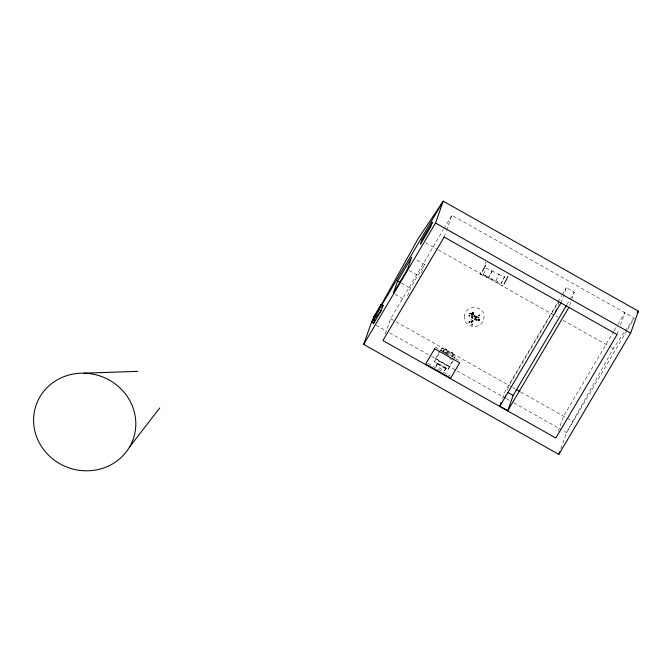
<?xml version="1.0" encoding="UTF-8"?>
<svg xmlns="http://www.w3.org/2000/svg" width="672" height="672" viewBox="0 0 672 672"><rect width="100%" height="100%" fill="white"/><g stroke="black" fill="none" stroke-linecap="round" stroke-linejoin="round"><path stroke-width="0.5" stroke-dasharray="3.36 2.52" d="M472.517 315.025L472.559 314.479M472.727 314.983L472.744 314.513M473.332 314.504L473.315 314.975L471.786 314.227M473.5 314.992L473.542 314.446M471.828 315.227L471.862 314.731M472.811 315.227L472.844 314.74M471.887 314.824L471.904 314.261M472.08 314.798L472.156 313.891M472.702 314.311L472.97 314.958M472.87 314.824L472.886 314.278M471.929 314.387L471.954 313.824M472.702 314.345L472.744 313.891M472.912 314.404L472.937 313.849M471.971 313.967L472.004 313.404M472.164 313.933L472.256 313.16M472.752 313.925L472.844 313.152M472.954 314.009L472.987 313.463M470.022 313.211L469.476 313.732L469.93 314.068M478.909 319.586L479.119 320.393A3.914 1.285 30.6 0 0 479.035 319.822L478.876 320.342L478.296 319.217M472.021 313.589L472.248 312.556L472.651 312.858M472.996 313.648L473.038 313.11M472.072 313.253C471.517 311.665 474.306 311.791 473.474 313.429M472.265 313.211L472.332 312.48M472.844 313.202L473.063 312.396L473.382 312.707M473.046 313.32L472.954 312.665M469.501 322.199L469.316 322.207A3.839 0.798 -33.4 0 1 469.081 321.989L469.132 321.838A3.839 0.798 -33.4 0 1 469.451 321.409A3.755 0.781 -33.4 0 0 469.19 321.812L469.106 322.098M469.081 322.031L469.552 322.165A3.839 0.798 -33.4 0 0 469.417 322.342L469.61 322.308M473.096 313.043L473.155 312.53M472.399 312.446L472.466 313.236M385.266 333.917L390.65 318.721L443.377 229.639M407.66 295.798L410.348 288.204L424.46 264.382L415.372 259.258M421.428 272.924L424.46 264.382M444.167 237.09L446.183 231.386M446.519 230.437L451.903 215.242L634.326 318.074L627.404 329.776M453.289 360.839L448.14 369.533L434.423 361.796L435.582 358.52L441.756 348.088L455.482 355.824L454.608 358.285M438.27 352.355L438.522 351.649M440.882 350.549L441.756 348.088M436.195 366.106L438.656 361.024L446.947 365.694L446.141 367.987L444.486 370.776L436.195 366.106L438.656 361.024M442.982 352.103L443.806 350.179L453.222 355.48L452.743 356.815M443.806 350.179L443.092 352.178L449.938 356.042M444.486 370.776L446.947 365.694M448.14 369.533L449.308 366.248L452.903 360.167M502.522 398.597L505.218 390.97L561.574 295.764M507.536 390.02L509.275 385.115L558.953 301.182M557.936 305.273L559.331 301.342M560.96 302.921L566.362 287.675L574.3 292.152L571.939 298.822M569.57 305.491L571.595 299.771M558.188 431.39L563.564 416.195L613.637 331.615M560.843 448.711L566.555 432.566L613.326 348.566L624.406 332.052M617.081 334.564L619.105 328.86M620.449 325.063L624.817 312.715L617.896 324.416M480.984 272.118L480.127 274.294L480.774 274.613L482.698 270.892M483.538 274.142L483.328 274.646L488.779 277.36M504.218 277.544L504.63 276.494L501.169 283.433L483.37 274.562M495.995 280.585L499.069 274.646L499.573 274.688A13.28 5.174 27.4 0 1 503.966 276.872L504.336 277.225L501.136 283.492M498.96 274.924L498.851 274.369L499.346 274.621M485.092 263.735L485.864 262.088M470.081 313.102L471.576 313.967M473.189 312.698L472.374 312.715M483.496 274.226L486.578 268.262A13.171 5.132 27.4 0 1 491.602 270.715L492.005 271.06L488.788 277.351L492.181 271.051M479.178 320.351L479.128 320.317A3.914 1.285 30.6 0 1 478.775 320.561L478.279 320.603M478.086 319.897L479.228 319.956L479.48 319.393M443.915 228.74L451.903 215.242M434.423 361.796L439.564 353.102M444.192 353.119L444.36 352.103M445.813 354.035C447.434 352.153 443.663 352.582 446.317 353.178M469.644 313.858L470.014 313.908A11.088 3.637 30.6 0 0 470.282 314.101M453.222 355.48L452.869 356.076L443.453 350.767M453.424 359.302L455.482 355.824M479.396 319.889L479.405 319.158M562.111 294.865L566.362 287.675M566.857 304.727L569.512 300.233M570.041 299.334L574.3 292.152M614.166 330.716L617.358 325.315M626.875 330.674L566.555 432.566L562.002 429.996M624.985 331.187L634.318 317.285M479.018 320.485L478.506 319.074M479.506 319.805L478.842 320.09M469.451 321.208L469.098 321.938A3.755 0.781 -33.4 0 0 469.367 322.165M469.484 321.04L468.829 321.98L469.552 322.963M479.136 320.418L478.447 320.737M478.464 315.512L479.405 314.866L479.161 315.244A12.314 2.57 -33.4 0 1 478.246 315.848A12.382 2.587 -33.4 0 0 479.17 315.252M479.531 315.899L480.01 315.571L479.531 314.782M476.322 316.781L475.213 317.495M476.02 316.957L474.97 317.545M479.018 319.796L477.968 319.738M450.61 353.077L452.155 352.876M469.594 321.896L469.694 322.543M478.859 320.124L478.279 320.065M478.59 320.636L477.868 320.712M478.002 320.872L479.245 320.645L479.64 319.25M470.089 312.959L471.013 313.597M475.398 316.075L474.659 315.748M475.289 316.142L475.801 316.361M480.816 274.487L492.786 280.014L503.168 285.776M474.81 317.033L473.71 316.411M475.045 317.016L475.91 317.528M475.927 316.42L474.205 315.529M474.163 316.63L476.154 317.537M476.154 316.411L476.65 316.772M474.516 315.79L474.054 315.454M491.887 270.9L492.635 271.236A25.082 9.778 27.4 0 1 498.548 274.184L498.809 274.336M476.532 316.596L477.271 317.117M476.784 316.73L477.322 317.033M425.485 242.676L437.338 249.362M438.245 249.875L557.701 317.209M563.178 320.292L610.596 347.021M611.503 347.542L613.326 348.566M409.189 270.581L420.084 276.721M401.268 283.088L410.348 288.204M395.086 294.403L405.073 300.04M390.65 318.721L395.203 321.283M396.11 321.796L511.694 386.954M512.602 387.467L515.332 389.004M520.792 392.078L566.16 417.656M567.025 418.144L573.073 421.554M435.229 347.088L460.286 361.217M449.534 358.428L452.214 359.94M435.582 358.52L449.308 366.248M375.976 325.13L386.005 330.784M389.651 332.842L430.685 355.975M431.6 356.488L505.462 398.126M506.377 398.639L510.023 400.697M513.668 402.746L561.086 429.484M437.85 363.308L446.141 367.987M437.002 363.812L445.301 368.491M427.972 363.384L450.341 375.992M477.179 317.268L476.801 317.05A5.309 1.747 30.6 0 0 475.322 316.319A6.006 1.974 30.6 0 1 473.794 315.596M472.433 314.521L471.206 313.849M444.217 352.002L443.436 351.935M470.282 313.412L470.064 313.228A11.046 3.629 30.6 0 0 472.895 315.084M442.554 351.12L441.647 350.767L441.84 351.154M445.88 349.247L447.199 351.154M473.206 312.589L473.264 313.085M473.449 312.631L473.449 313.135M472.466 312.74L472.492 313.513M473.273 313.034L473.306 313.732M473.508 313.211L473.491 313.765M473.298 313.337L473.315 314.118M472.71 313.345L472.727 314.126M472.525 313.303L472.508 313.841M473.525 313.58L473.5 314.143M472.542 313.656L472.517 314.21M473.533 314L473.508 314.563M473.323 314.076L473.323 314.53M472.735 314.084L472.735 314.538M472.55 314.042L472.525 314.605M469.61 322.115A3.755 0.781 -33.4 0 0 469.476 322.308L469.426 322.451A3.755 0.781 -33.4 0 0 469.526 322.627L469.518 322.678A3.839 0.798 -33.4 0 1 469.367 322.484M477.011 316.621A12.314 2.57 -33.4 0 1 475.793 317.352M475.474 317.554A6.728 1.403 -33.4 0 0 475.784 317.377A12.382 2.587 -33.4 0 0 477.011 316.638M477.196 317.251A3.158 1.033 30.6 0 0 476.792 317.016A5.275 1.73 30.6 0 0 475.339 316.352M479.329 319.318A3.914 1.285 30.6 0 1 479.422 319.813A3.914 1.285 30.6 0 1 479.069 320.057M471.71 315.05A11.088 3.637 30.6 0 1 471.131 314.681M473.802 316.26A6.006 1.974 30.6 0 0 475.028 316.823A5.309 1.739 30.6 0 1 476.49 317.52A5.275 1.73 30.6 0 0 475.037 316.856M464.52 315.916C462.26 328.44 482.824 330.498 483.874 318.116C486.125 305.584 465.562 303.526 464.52 315.916M445.276 348.835L446.527 349.616L445.276 348.835M451.492 352.422L452.861 353.279L451.492 352.422M476.683 317.495A12.314 2.57 -33.4 0 0 476.994 317.31A12.382 2.587 -33.4 0 1 476.683 317.512M471.383 319.788A3.511 0.731 -33.4 0 0 470.988 320.065A3.427 0.714 -33.4 0 1 471.391 319.796"/><path stroke-width="1.01" d="M471.962 317.159L471.996 316.201M472.576 316.201L472.55 317.15A5.888 0.596 -87.3 0 0 472.55 318.2M471.988 316.21L472.004 315.731M472.45 324.912L472.466 324.576A12.314 1.252 -87.3 0 0 472.475 324.206M379.042 308.868L418.186 238.568L443.26 201.197L638.4 311.195L630.664 333.043L558.818 454.406L363.678 344.408L371.414 322.56L373.447 318.914M373.649 317.024L371.809 322.224L373.691 323.282L381.192 310.607L383.032 305.407L381.15 304.349L373.649 317.024L376.152 313.925M373.691 323.282L374.917 319.822M379.31 309.548L381.192 310.607L371.809 322.224L379.31 309.548L381.15 304.349M397.639 281.039L393.271 293.378L407.375 269.556L411.743 257.216L397.639 281.039L400.361 282.576M363.678 344.408L435.523 223.037L443.26 201.197L381.528 305.483M568.898 307.398L507.755 410.693L499.817 406.216L501.169 402.41M504.756 397.883L505.445 395.917M507.755 410.693L513.156 395.447L566.32 305.626M555.5 312.152L556.542 309.204M558.818 454.406L559.835 451.559M485.638 265.188L482.698 270.892M504.134 283.912L507.982 276.478M377.009 312.522L378.025 310.691M371.414 322.56L373.548 318.965M382.032 307.104L383.032 305.407L381.78 306.961M469.862 315.647A11.046 3.629 30.6 0 0 469.291 315.412L469.333 315.294M499.817 406.216L560.96 302.921M637.384 312.917L638.4 311.195L637.232 312.934M137.878 371.347L83.773 373.178A51.433 48.485 19.5 0 0 40.908 445.595A51.433 48.485 19.5 0 0 129.427 447.199L159.76 407.954M478.128 317.495A12.314 2.57 -33.4 0 1 478.405 317.36L478.615 317.134M478.414 317.999A12.314 2.57 -33.4 0 1 478.691 317.864L479.027 317.839M471.433 321.418L471.82 321.191A3.511 0.731 -33.4 0 1 471.03 321.644M471.736 324.937L471.887 324.576A12.314 1.252 -87.3 0 0 471.895 324.215M468.972 315.882L469.258 316.025A11.088 3.637 30.6 0 1 469.56 316.159M476.818 319.595L476.036 319.183A5.309 1.747 30.6 0 1 475.079 318.612M435.523 223.037L630.664 333.043M516.239 389.516L519.884 391.566M507.864 392.465L513.156 395.447M473.105 321.09A5.888 1.226 -33.4 0 1 472.105 321.712A3.427 0.714 -33.4 0 1 471.332 322.115M472.114 321.703A3.511 0.731 -33.4 0 1 470.946 322.325M472.819 320.586A5.888 1.226 -33.4 0 1 471.82 321.216M471.962 318.209A5.888 0.596 -87.3 0 1 471.962 317.15M475.331 318.746A5.275 1.73 30.6 0 0 476.036 319.192A3.158 1.033 30.6 0 0 477.221 319.788M474.776 319.116A5.309 1.739 30.6 0 0 475.717 319.712A3.15 1.033 30.6 0 0 476.524 320.124L475.742 319.696A5.275 1.73 30.6 0 1 475.028 319.259M83.773 373.178A51.433 48.485 19.5 0 1 129.427 447.199M422.117 239.509L420.462 244.188L430.735 226.834L432.39 222.155L422.117 239.509M444.167 237.09L382.914 340.561L555.828 438.035L617.081 334.564L444.167 237.09M434.65 348.726L425.603 364.014L450.66 378.134L459.707 362.846L434.65 348.726"/></g></svg>
